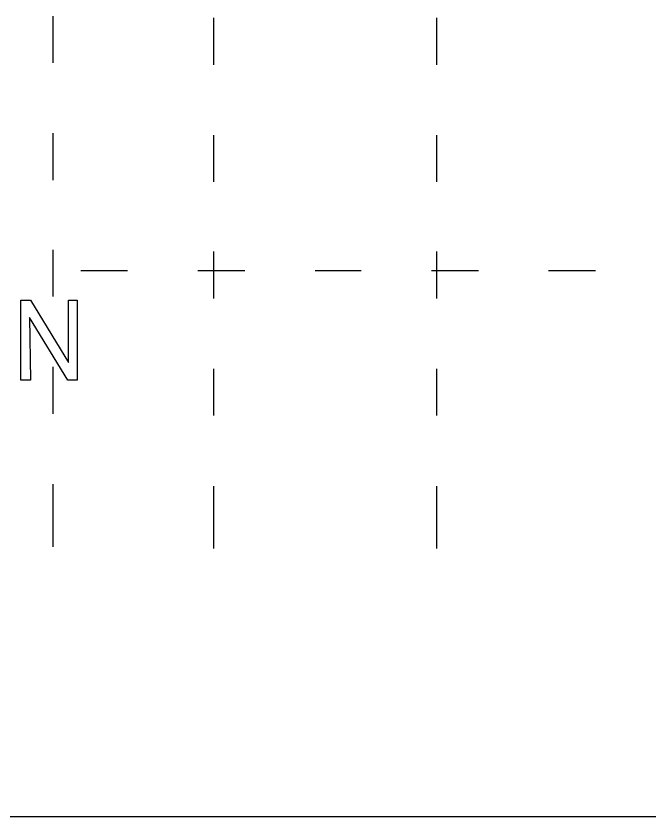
# Model space of a CAD drawing. Header units: millimetres. Extents: x 30 to 56197, y -4580 to 38782.
# Drawn here: x 31227 to 35524, y 2452 to 7877 of the extents above; entities that cross this region are included whole.
import ezdxf

# ---------------------------------------------------------------- set-up
doc = ezdxf.new("R2010")
doc.units = ezdxf.units.MM
doc.layers.add('A-ARCH-REF', color=8, linetype='CONTINUOUS')

msp = doc.modelspace()

# ---------------------------------------------------------------- linework, layer by layer
at = {"layer": 'A-ARCH-REF'}
for p, q in [((31477.3, 7877.2), (31477.3, 7559.4)), ((32565.9, 7865.4), (32565.9, 7547.6)), ((34078.1, 7865.4), (34078.1, 7547.6)), ((31477.3, 7082.8), (31477.3, 6765)), ((32565.9, 7071), (32565.9, 6753.3)), ((34078.1, 7071), (34078.1, 6753.3)), ((31477.3, 6294.3), (31477.3, 5976.5)), ((32565.9, 6282.5), (32565.9, 5964.8)), ((34078.1, 6282.5), (34078.1, 5964.8)), ((31665.6, 6153.1), (31983.3, 6153.1)), ((32459.9, 6153.1), (32777.7, 6153.1)), ((33254.3, 6153.1), (33566.2, 6153.1)), ((34042.8, 6153.1), (34360.6, 6153.1)), ((34837.2, 6153.1), (35155, 6153.1)), ((31259.5, 5411.6), (31259.5, 5953)), ((31259.5, 5953), (31324.3, 5953)), ((31324.3, 5953), (31583.2, 5529.3)), ((31583.2, 5529.3), (31583.2, 5953)), ((31583.2, 5953), (31642, 5953)), ((31642, 5953), (31642, 5411.6)), ((31577.3, 5411.6), (31318.4, 5835.3)), ((31318.4, 5835.3), (31324.3, 5411.6)), ((31477.3, 5499.9), (31477.3, 5182.1)), ((32565.9, 5488.1), (32565.9, 5170.4)), ((34078.1, 5488.1), (34078.1, 5170.4)), ((31324.3, 5411.6), (31259.5, 5411.6)), ((31642, 5411.6), (31577.3, 5411.6)), ((31477.3, 4705.5), (31477.3, 4281.8)), ((32565.9, 4693.7), (32565.9, 4270.1)), ((34078.1, 4693.7), (34078.1, 4270.1)), ((56197.3, 2451.8), (2132.1, 2451.8))]:
    msp.add_line(p, q, dxfattribs=at)

doc.saveas('drawing.dxf')
